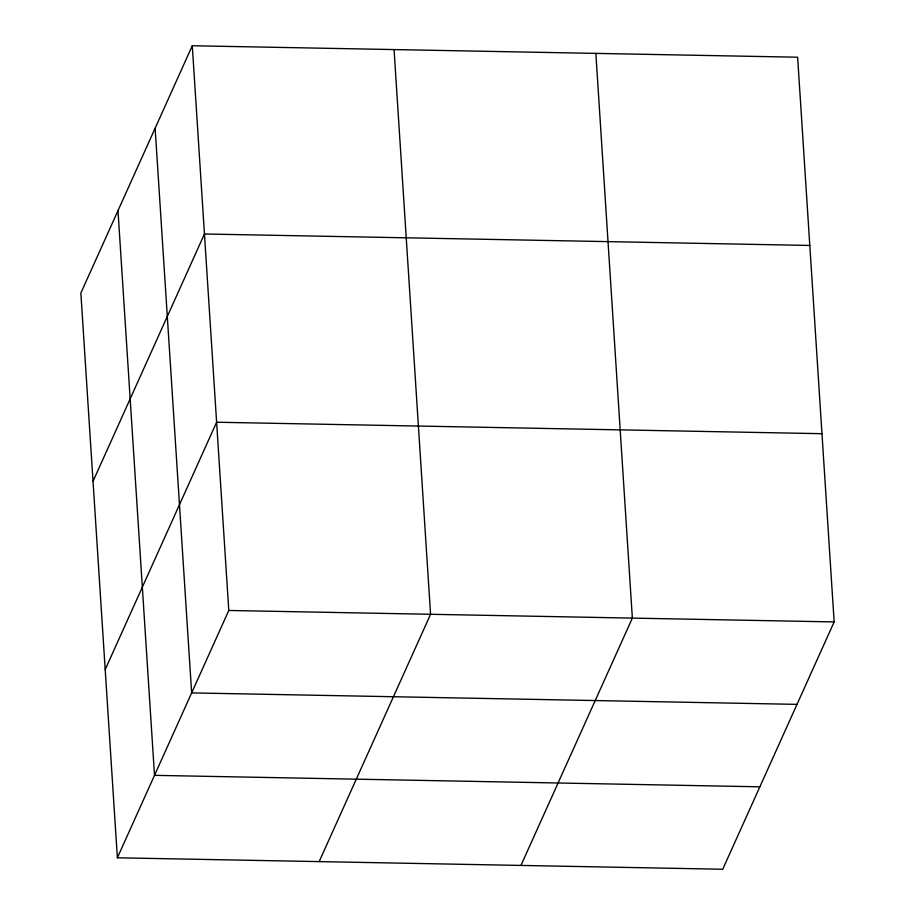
<?xml version="1.0" encoding="UTF-8"?>
<svg xmlns="http://www.w3.org/2000/svg" width="915" height="915" viewBox="0 0 915 915"><rect width="100%" height="100%" fill="white"/><g stroke="black" fill="none" stroke-linecap="round" stroke-linejoin="round"><path stroke-width="1.37" d="M192.276 45.75L80.852 293.075L117.372 857.79L722.724 869.25L834.148 621.926L797.628 57.21L192.276 45.75L228.784 610.465L117.372 857.79M93.021 481.313L204.445 233.988L809.798 245.449M105.202 669.551L216.615 422.227L821.979 433.687M319.152 861.61L430.576 614.285L394.056 49.57M520.944 865.43L632.356 618.105L595.848 53.39M228.784 610.465L834.148 621.926M797.011 704.367L191.647 692.907L155.127 128.191M759.873 786.808L154.509 775.348L117.989 210.633"/></g></svg>
